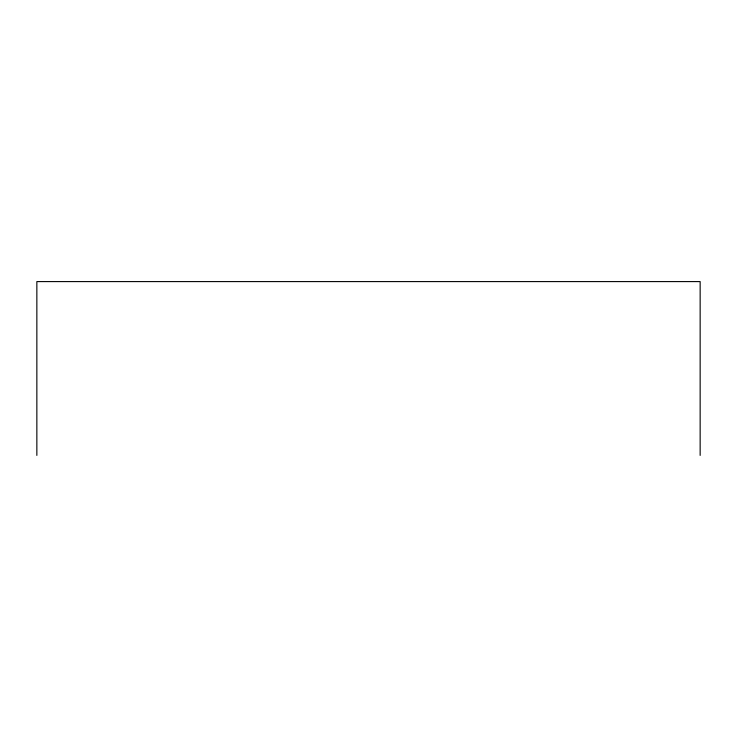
<?xml version="1.0" encoding="UTF-8"?>
<svg xmlns="http://www.w3.org/2000/svg" width="737" height="737" viewBox="0 0 737 737"><rect width="100%" height="100%" fill="white"/><g stroke="black" fill="none" stroke-linecap="round" stroke-linejoin="round"><path stroke-width="1.11" d="M700.15 455.411L700.15 281.589L36.85 281.589L36.85 455.411"/></g></svg>
